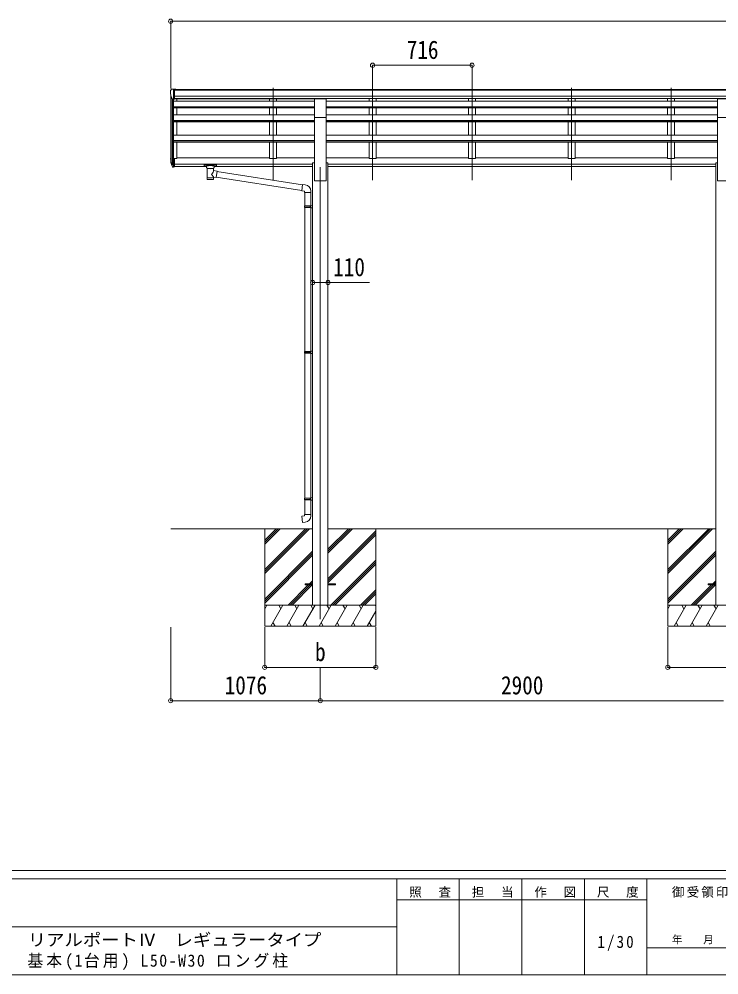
# Model space of a CAD drawing. Units: millimetres at full size, sheet at 1:30. Extents: x -8385 to 8479, y -5853 to 5787.
# Drawn here: x 31 to 5065, y -5853 to 1018 of the extents above; entities that cross this region are included whole.
import ezdxf
from ezdxf.enums import TextEntityAlignment as Align

# ---------------------------------------------------------------- set-up
doc = ezdxf.new("R2010")
doc.units = ezdxf.units.MM
doc.header["$LTSCALE"] = 30
doc.header["$PDMODE"] = 32
doc.header["$PDSIZE"] = 30
for name, color, linetype, lineweight in [('0-0_0', 7, 'Continuous', 9), ('0-1_本体', 4, 'Continuous', 9), ('0-2_部品', 7, 'Continuous', 9), ('0-8_PARTS2', 2, 'Continuous', 9), ('0-A_寸法', 6, 'Continuous', 9), ('F-0_240', 7, 'Continuous', 9)]:
    doc.layers.add(name, color=color, linetype=linetype, lineweight=lineweight)
doc.styles.add('ＭＳ ゴシック', font='')
doc.styles.get('ＭＳ ゴシック').set_extended_font_data('MS Gothic')

msp = doc.modelspace()

# ---------------------------------------------------------------- linework, layer by layer
at = {"layer": '0-0_0'}
for p, q in [((1121.72, -2645.47), (2142.72, -2645.47)), ((1797.72, -2645.47), (1797.72, -3345.47)), ((1797.72, -2939.65), (2091.9, -2645.47)), ((1797.72, -2953.79), (2106.04, -2645.47)), ((1797.72, -2967.93), (2120.18, -2645.47)), ((1797.72, -2755.8), (1908.05, -2645.47)), ((1797.72, -2741.66), (1893.91, -2645.47)), ((1797.72, -2727.52), (1879.76, -2645.47)), ((2252.72, -2793.02), (2400.26, -2645.47)), ((2252.72, -2821.3), (2428.55, -2645.47)), ((2252.72, -2807.16), (2414.41, -2645.47)), ((2252.72, -2645.47), (5042.72, -2645.47)), ((2252.72, -3005.15), (2597.72, -2660.15)), ((2252.72, -3019.29), (2597.72, -2674.29)), ((2597.72, -2645.47), (2597.72, -3345.47)), ((4697.72, -2645.47), (4697.72, -3345.47)), ((4697.72, -2939.65), (4991.9, -2645.47)), ((4697.72, -2953.79), (5006.04, -2645.47)), ((4697.72, -2967.93), (5020.18, -2645.47)), ((4697.72, -2755.8), (4808.05, -2645.47)), ((4697.72, -2741.66), (4793.91, -2645.47)), ((4697.72, -2727.52), (4779.76, -2645.47)), ((2252.72, -3033.43), (2597.72, -2688.44)), ((1797.72, -3151.78), (2142.72, -2806.78)), ((4697.72, -3151.78), (5042.72, -2806.78)), ((1797.72, -3165.92), (2142.72, -2820.93)), ((1797.72, -3180.07), (2142.72, -2835.07)), ((2274.53, -3195.47), (2597.72, -2872.28)), ((4697.72, -3165.92), (5042.72, -2820.93)), ((4697.72, -3180.07), (5042.72, -2835.07)), ((2288.67, -3195.47), (2597.72, -2886.43)), ((2302.81, -3195.47), (2597.72, -2900.57)), ((2120.66, -3040.97), (2142.72, -3018.91)), ((5020.66, -3040.97), (5042.72, -3018.91)), ((1966.16, -3195.47), (2111.66, -3049.97)), ((1980.3, -3195.47), (2125.8, -3049.97)), ((1994.44, -3195.47), (2139.94, -3049.97)), ((2134.8, -3040.97), (2142.72, -3033.06)), ((2486.66, -3195.47), (2597.72, -3084.41)), ((4866.16, -3195.47), (5011.66, -3049.97)), ((4880.3, -3195.47), (5025.8, -3049.97)), ((4894.44, -3195.47), (5039.94, -3049.97)), ((5034.8, -3040.97), (5042.72, -3033.06)), ((2500.8, -3195.47), (2597.72, -3098.56)), ((2514.94, -3195.47), (2597.72, -3112.7)), ((2597.72, -3195.47), (1797.72, -3195.47)), ((1797.72, -3222.98), (1813.6, -3195.47)), ((1842.46, -3345.47), (1929.07, -3195.47)), ((1914.07, -3221.45), (1899.07, -3195.47)), ((1957.93, -3345.47), (2044.54, -3195.47)), ((2029.54, -3221.45), (2014.53, -3195.47)), ((2073.4, -3345.47), (2160.01, -3195.47)), ((2145.01, -3221.45), (2130, -3195.47)), ((2188.87, -3345.47), (2275.48, -3195.47)), ((2260.48, -3221.45), (2245.47, -3195.47)), ((2304.34, -3345.47), (2390.95, -3195.47)), ((2375.95, -3221.45), (2360.95, -3195.47)), ((2419.81, -3345.47), (2506.42, -3195.47)), ((2476.42, -3195.47), (2491.42, -3221.45)), ((2591.89, -3195.47), (2597.72, -3205.57)), ((5497.72, -3195.47), (4697.72, -3195.47)), ((4697.72, -3222.98), (4713.6, -3195.47)), ((4742.46, -3345.47), (4829.07, -3195.47)), ((4814.07, -3221.45), (4799.07, -3195.47)), ((4857.93, -3345.47), (4944.54, -3195.47)), ((4929.54, -3221.45), (4914.53, -3195.47)), ((4973.4, -3345.47), (5060.01, -3195.47)), ((5045.01, -3221.45), (5030, -3195.47)), ((2535.28, -3345.47), (2597.72, -3237.33)), ((1797.72, -3345.47), (2597.72, -3345.47)), ((1857.46, -3319.49), (1872.46, -3345.47)), ((1972.93, -3319.49), (1987.93, -3345.47)), ((2088.4, -3319.49), (2103.4, -3345.47)), ((2203.87, -3319.49), (2218.87, -3345.47)), ((2319.34, -3319.49), (2334.34, -3345.47)), ((2434.81, -3319.49), (2449.81, -3345.47)), ((2550.28, -3319.49), (2565.28, -3345.47)), ((4697.72, -3345.47), (5497.72, -3345.47)), ((4757.46, -3319.49), (4772.46, -3345.47)), ((4872.93, -3319.49), (4887.93, -3345.47)), ((4988.4, -3319.49), (5003.4, -3345.47))]:
    msp.add_line(p, q, dxfattribs=at)
at = {"layer": '0-1_本体'}
for p, q in [((1148.22, 512.95), (6147.22, 512.95)), ((1148.22, 507.59), (6147.22, 507.59)), ((1121.72, 13.8), (1121.72, 476.2)), ((1126, 457.4), (1126, -10.47)), ((1135.72, 442.05), (1135.72, -28.47)), ((1141.72, 442.57), (1141.72, 15.97)), ((2155.22, 428.17), (1141.72, 428.17)), ((1148.22, 464.08), (6147.22, 464.07)), ((1148.22, 446.41), (6147.22, 446.41)), ((2155.22, 444.03), (1148.22, 444.03)), ((1166.72, 428.17), (1166.72, 444.03)), ((1832.72, 443.95), (1832.72, 428.17)), ((1882.72, 443.95), (1882.72, 428.17)), ((5055.22, 428.17), (2240.22, 428.17)), ((2548.72, 443.95), (2548.72, 428.17)), ((2598.72, 443.95), (2598.72, 428.17)), ((3264.72, 443.95), (3264.72, 428.17)), ((3314.72, 443.95), (3314.72, 428.17)), ((3980.72, 443.95), (3980.72, 428.17)), ((4030.72, 443.95), (4030.72, 428.17)), ((4696.72, 443.95), (4696.72, 428.17)), ((4746.72, 443.95), (4746.72, 428.17)), ((1141.72, 386.48), (2155.22, 386.48)), ((1141.72, 384.79), (2155.22, 384.79)), ((1141.72, 380.38), (2155.22, 380.38)), ((1166.72, 329.39), (1166.72, 380.38)), ((1166.72, 374.2), (1166.72, 379.97)), ((1832.72, 380.38), (1832.72, 329.4)), ((1882.72, 380.38), (1882.72, 329.4)), ((2240.22, 386.48), (5055.22, 386.48)), ((2240.22, 384.79), (5055.22, 384.79)), ((2240.22, 380.38), (5055.22, 380.38)), ((2548.72, 380.38), (2548.72, 329.4)), ((2598.72, 380.38), (2598.72, 329.4)), ((3264.72, 380.38), (3264.72, 329.4)), ((3314.72, 380.38), (3314.72, 329.4)), ((3980.72, 380.38), (3980.72, 329.4)), ((4030.72, 380.38), (4030.72, 329.4)), ((4696.72, 380.38), (4696.72, 329.4)), ((4746.72, 380.38), (4746.72, 329.4)), ((1141.72, 329.39), (2155.22, 329.39)), ((1141.72, 288.74), (2155.22, 288.74)), ((1141.72, 287.05), (2155.22, 287.05)), ((1141.88, 280.33), (2155.22, 280.33)), ((1166.72, 183.25), (1166.72, 279.93)), ((1832.72, 280.35), (1832.72, 183.66)), ((1882.72, 280.35), (1882.72, 183.66)), ((2155.22, -145.47), (2155.22, 310.17)), ((2240.22, 329.39), (5055.22, 329.39)), ((2240.22, -145.47), (2240.22, 310.17)), ((2240.22, 288.74), (5055.22, 288.74)), ((2240.22, 287.05), (5055.22, 287.05)), ((2240.22, 280.33), (5055.22, 280.33)), ((2548.72, 280.35), (2548.72, 183.66)), ((2598.72, 280.35), (2598.72, 183.66)), ((3264.72, 280.35), (3264.72, 183.66)), ((3314.72, 280.35), (3314.72, 183.66)), ((3980.72, 280.35), (3980.72, 183.66)), ((4030.72, 280.35), (4030.72, 183.66)), ((4696.72, 280.35), (4696.72, 183.66)), ((4746.72, 280.35), (4746.72, 183.66)), ((5055.22, -145.47), (5055.22, 310.17)), ((1141.72, 183.66), (2155.22, 183.66)), ((2155.22, 144.19), (1141.72, 144.19)), ((2155.22, 142.51), (1141.72, 142.51)), ((2240.22, 183.66), (5055.22, 183.66)), ((5055.22, 144.19), (2240.22, 144.19)), ((5055.22, 142.51), (2240.22, 142.51)), ((2155.22, 133.47), (1141.72, 133.47)), ((1166.72, 15.14), (1166.72, 133.06)), ((1832.72, 133.47), (1832.72, 15.55)), ((1882.72, 133.47), (1882.72, 15.55)), ((5055.22, 133.47), (2240.22, 133.47)), ((2548.72, 133.47), (2548.72, 15.55)), ((2598.72, 133.47), (2598.72, 15.55)), ((3264.72, 133.47), (3264.72, 15.55)), ((3314.72, 133.47), (3314.72, 15.55)), ((3980.72, 133.47), (3980.72, 15.55)), ((4030.72, 133.47), (4030.72, 15.55)), ((4696.72, 133.47), (4696.72, 15.55)), ((4746.72, 133.47), (4746.72, 15.55)), ((1148.22, 15.14), (1166.72, 15.14)), ((1166.72, 20.35), (1832.72, 20.35)), ((1832.72, 15.55), (1882.72, 15.55)), ((1882.72, 20.35), (2155.22, 20.35)), ((2240.22, 20.35), (2548.72, 20.35)), ((2548.72, 15.55), (2598.72, 15.55)), ((2598.72, 20.35), (3264.72, 20.35)), ((3264.72, 15.55), (3314.72, 15.55)), ((3314.72, 20.35), (3980.72, 20.35)), ((3980.72, 15.55), (4030.72, 15.55)), ((4030.72, 20.35), (4696.72, 20.35)), ((4696.72, 15.55), (4746.72, 15.55)), ((4746.72, 20.35), (5055.22, 20.35)), ((1148.22, -23.95), (2142.72, -23.95)), ((1148.22, -25.33), (2142.72, -25.33)), ((1148.22, -42.51), (1379.72, -42.51)), ((1433.72, -42.51), (2142.72, -42.51)), ((2142.72, -15.47), (2155.22, -15.47)), ((2142.72, -15.47), (2142.72, -3195.46)), ((2240.22, -15.47), (2252.72, -15.47)), ((2252.72, -15.47), (2252.72, -3195.46)), ((2252.72, -23.95), (5042.72, -23.95)), ((2252.72, -25.33), (5042.72, -25.33)), ((2252.72, -42.51), (5042.72, -42.51)), ((5042.72, -15.47), (5055.22, -15.47)), ((5042.72, -15.47), (5042.72, -3195.46)), ((2155.22, -145.47), (2240.22, -145.47)), ((5055.22, -145.47), (5140.22, -145.47))]:
    msp.add_line(p, q, dxfattribs=at)
at = {"layer": '0-2_部品'}
for p, q in [((1119.72, 505.18), (1119.72, 504.56)), ((1126.63, 513.99), (1122.56, 508.18)), ((1129.72, 514.56), (1127.39, 514.41)), ((1129.72, 514.56), (1148.22, 514.56)), ((1141.72, 441.57), (1141.72, 514.56)), ((1148.22, 514.56), (1158.22, 514.47)), ((1148.22, 442.57), (1148.22, 514.56)), ((1158.22, 512.95), (1158.22, 514.47)), ((1134.09, 443.38), (1124.82, 459.45)), ((1141.72, 441.57), (1136.51, 441.89)), ((1148.22, 442.57), (1141.72, 442.57)), ((2155.22, 444.32), (2240.22, 444.32)), ((2155.22, 310.17), (2155.22, 444.32)), ((2240.22, 310.17), (2240.22, 444.32)), ((5055.22, 444.32), (5140.22, 444.32)), ((5055.22, 310.17), (5055.22, 444.32)), ((2155.22, 310.17), (2240.22, 310.17)), ((5055.22, 310.17), (5140.22, 310.17)), ((1141.72, 15.97), (1141.72, -45.91)), ((1148.22, 15.97), (1141.72, 15.97)), ((1148.22, 15.97), (1148.22, -45.09)), ((1124.11, -10.07), (1134.27, -29.24)), ((1135.28, -27.99), (1125.53, -9.58)), ((1126.7, -26.93), (1134.27, -44.41)), ((1141.72, -28.74), (1136.58, -28.74)), ((1141.72, -30.74), (1136.87, -30.74)), ((1141.72, -45.91), (1136.87, -45.91)), ((1148.22, -22.34), (1141.72, -22.34)), ((1148.22, -27.74), (1141.72, -27.74)), ((1148.22, -45.09), (1141.72, -45.09)), ((1363.22, -30.81), (1363.22, -41.57)), ((1363.22, -31), (1363.22, -32.54)), ((1365.22, -30.14), (1448.22, -30.14)), ((1365.22, -32.32), (1448.22, -32.32)), ((1365.22, -42.23), (1379.72, -42.23)), ((1379.72, -49.04), (1379.72, -38.76)), ((1383.82, -53.54), (1383.8, -133.83)), ((1429.62, -71.11), (1429.62, -53.53)), ((1433.72, -49.04), (1433.72, -38.76)), ((1433.72, -42.23), (1448.22, -42.23)), ((1450.22, -30.81), (1450.22, -41.57)), ((1454.84, -75.02), (1429.62, -71.11)), ((1429.63, -133.83), (1429.62, -117.2)), ((1429.62, -117.45), (1447.82, -120.28)), ((1454.84, -75.02), (1447.82, -120.28)), ((2065.09, -214.26), (1448.09, -118.54)), ((2068.76, -172.32), (1454.53, -77.03)), ((2089.64, -173.64), (2068.8, -171.82)), ((2084.72, -229.39), (2130.72, -229.39)), ((2086.72, -229.39), (2086.72, -323.38)), ((2128.72, -229.39), (2128.72, -320.82)), ((2130.72, -229.39), (2130.72, -218.47)), ((2084.72, -325.38), (2085.72, -323.38)), ((2084.72, -325.38), (2128.72, -325.38)), ((2084.72, -325.38), (2084.72, -333.38)), ((2084.72, -333.38), (2128.72, -333.38)), ((2084.72, -333.38), (2085.72, -335.38)), ((2085.72, -323.38), (2128.72, -323.38)), ((2085.72, -335.38), (2128.72, -335.38)), ((2086.72, -335.38), (2086.72, -1371.16)), ((2124.24, -325.38), (2123.81, -323.38)), ((2126.72, -320.88), (2142.72, -320.41)), ((2126.72, -322.88), (2126.72, -320.88)), ((2126.72, -322.88), (2128.72, -322.88)), ((2126.72, -337.88), (2126.72, -335.88)), ((2126.72, -337.88), (2142.72, -338.35)), ((2128.72, -337.94), (2128.72, -1368.6)), ((2142.72, -320.41), (2142.72, -338.35)), ((2084.72, -1373.16), (2085.72, -1371.16)), ((2084.72, -1373.16), (2128.72, -1373.16)), ((2084.72, -1373.16), (2084.72, -1381.16)), ((2085.72, -1371.16), (2128.72, -1371.16)), ((2124.24, -1373.16), (2123.81, -1371.16)), ((2126.72, -1368.66), (2142.72, -1368.19)), ((2126.72, -1370.66), (2126.72, -1368.66)), ((2126.72, -1370.66), (2128.72, -1370.66)), ((2142.72, -1368.19), (2142.72, -1386.13)), ((2084.72, -1381.16), (2128.72, -1381.16)), ((2084.72, -1381.16), (2085.72, -1383.16)), ((2085.72, -1383.16), (2128.72, -1383.16)), ((2086.72, -1383.16), (2086.72, -2424.73)), ((2126.72, -1385.66), (2126.72, -1383.66)), ((2126.72, -1385.66), (2142.72, -1386.13)), ((2128.72, -1385.72), (2128.72, -2422.17)), ((2084.72, -2426.73), (2085.72, -2424.73)), ((2084.72, -2426.73), (2128.72, -2426.73)), ((2084.72, -2426.73), (2084.72, -2434.73)), ((2084.72, -2434.73), (2128.72, -2434.73)), ((2084.72, -2434.73), (2085.72, -2436.73)), ((2085.72, -2424.73), (2128.72, -2424.73)), ((2085.72, -2436.73), (2128.72, -2436.73)), ((2086.72, -2436.73), (2086.72, -2542.87)), ((2124.24, -2426.73), (2123.81, -2424.73)), ((2126.72, -2422.23), (2142.72, -2421.76)), ((2126.72, -2424.23), (2126.72, -2422.23)), ((2126.72, -2424.23), (2128.72, -2424.23)), ((2126.72, -2439.23), (2126.72, -2437.23)), ((2126.72, -2439.23), (2142.72, -2439.7)), ((2128.72, -2439.29), (2128.72, -2542.87)), ((2142.72, -2421.76), (2142.72, -2439.7)), ((2084.72, -2542.87), (2130.72, -2542.87)), ((2084.72, -2552.87), (2084.72, -2542.87)), ((2130.72, -2542.87), (2130.72, -2553.79))]:
    msp.add_line(p, q, dxfattribs=at)
at = {"layer": '0-2_部品', "color": 4}
for p, q in [((2087.92, -3040.97), (2087.92, -3049.97)), ((2142.72, -3040.97), (2087.92, -3040.97)), ((2142.72, -3049.97), (2087.92, -3049.97)), ((2307.52, -3040.97), (2252.72, -3040.97)), ((4987.92, -3040.97), (4987.92, -3049.97)), ((5042.72, -3040.97), (4987.92, -3040.97)), ((5042.72, -3049.97), (4987.92, -3049.97))]:
    msp.add_line(p, q, dxfattribs=at)
at = {"layer": '0-2_部品'}
for points in [[(1363.22, -30.81), (1363.26, -30.61), (1363.34, -30.47), (1363.44, -30.38), (1363.54, -30.32), (1363.66, -30.27), (1363.95, -30.21), (1364.44, -30.16), (1364.98, -30.14), (1365.22, -30.14)], [(1363.22, -41.57), (1363.26, -41.76), (1363.34, -41.9), (1363.44, -41.99), (1363.54, -42.05), (1363.66, -42.1), (1363.95, -42.16), (1364.44, -42.21), (1364.98, -42.23), (1365.22, -42.23)], [(1379.76, -48.98), (1379.73, -49.34), (1379.98, -50.29), (1380.5, -51.18), (1381.3, -52.02), (1382.42, -52.81), (1383.82, -53.54)], [(1429.62, -53.53), (1429.85, -53.43), (1431.21, -52.7), (1432.32, -51.85), (1433.08, -50.98), (1433.54, -50.09), (1433.71, -49.2)], [(1448.22, -30.14), (1448.57, -30.15), (1449.1, -30.17), (1449.55, -30.22), (1449.85, -30.3), (1450.02, -30.4), (1450.14, -30.54), (1450.21, -30.72), (1450.22, -30.81)], [(1448.22, -42.23), (1448.57, -42.23), (1449.1, -42.2), (1449.55, -42.15), (1449.85, -42.07), (1450.02, -41.97), (1450.14, -41.83), (1450.21, -41.66), (1450.22, -41.57)], [(2068.8, -171.82), (2064.79, -217.65), (2084.72, -219.39), (2084.72, -229.39)], [(2124.24, -325.38), (2124.24, -333.38), (2123.81, -335.38)], [(2126.72, -335.88), (2128.72, -335.88), (2128.72, -322.88)], [(2124.24, -1373.16), (2124.24, -1381.16), (2123.81, -1383.16)], [(2126.72, -1383.66), (2128.72, -1383.66), (2128.72, -1370.66)], [(2124.24, -2426.73), (2124.24, -2434.73), (2123.81, -2436.73)], [(2126.72, -2437.23), (2128.72, -2437.23), (2128.72, -2424.23)], [(2089.64, -2598.62), (2068.8, -2600.44), (2064.79, -2554.61), (2084.72, -2552.87)]]:
    msp.add_lwpolyline(points, dxfattribs=at)
at = {"layer": '0-2_部品', "color": 4}
msp.add_lwpolyline([(2307.52, -3040.97), (2307.52, -3049.97), (2252.72, -3049.97)], dxfattribs=at)
at = {"layer": '0-2_部品'}
for centre, radius, start, end in [((1122.72, 505.18), 3, 93, 180), ((1321.72, 504.56), 202, 180, 192.90261), ((1127.45, 513.41), 1, 93.5, 145), ((1136.69, 444.88), 3, 210, 266.5), ((1210.38, 12.1), 89.07, 174.49576, 194.41188), ((1209.67, 16.38), 88.05, 177.22392, 197.21071), ((1254.94, 9.15), 133.22, 183.27987, 195.71302), ((1136.87, -27.74), 3, 210, 270), ((1136.87, -42.91), 3, 210, 270), ((1136.58, -27.24), 1.5, 210, 270), ((2085.72, -218.47), 45, 0, 85), ((2085.72, -2553.79), 45, 275, 0)]:
    msp.add_arc(centre, radius, start, end, dxfattribs=at)
for centre, major_axis, ratio, start_param, end_param in [((1365.22, -32.54), (2, 0), 0.109601, 1.5707963, 3.1415927), ((1406.72, -38.76), (27, 0), 0.122176, 6.2831853, 9.424778), ((1406.73, -53.99), (-22.91, 0.42), 0.072511, 0.0008029, 1.5715993), ((1406.73, -55.61), (-22.91, 0.42), 0.072511, 0.0008029, 1.5715993), ((1406.71, -53.99), (22.92, 0.42), 0.07247, 4.71158, 6.2823764), ((1406.71, -55.61), (22.92, 0.42), 0.07247, 4.71158, 6.2823764), ((1417.72, -49.04), (16, 0), 0.361356, 6.2636979, 6.2831853), ((1448.22, -32.54), (2, 0), 0.109601, 0, 1.5707963), ((1406.72, -133.83), (22.92, 0), 0.101955, 3.1415499, 6.2833984), ((1406.72, -121.39), (22.91, 0), 0.122865, 3.1415927, 6.2831853), ((1406.72, -97.65), (-22.81, -26.62), 0.234429, 1.6855472, 3.1268519), ((1409.27, -95.01), (20.32, -22.25), 0.045535, 0.0389954, 1.3075346)]:
    msp.add_ellipse(centre, major_axis=major_axis, ratio=ratio, start_param=start_param, end_param=end_param, dxfattribs=at)
at = {"layer": '0-8_PARTS2'}
for p, q in [((1857.72, -139.27), (1857.72, 523.26)), ((2573.72, -139.27), (2573.72, 523.26)), ((3289.72, -139.27), (3289.72, 523.26)), ((4005.72, -139.27), (4005.72, 523.26)), ((4721.72, -139.27), (4721.72, 523.26)), ((2197.72, -45.47), (2197.72, -3295.47))]:
    msp.add_line(p, q, dxfattribs=at)
at = {"layer": '0-A_寸法'}
for p, q in [((1121.72, 1002.89), (6173.72, 1002.89)), ((1121.72, 1002.89), (1121.72, 518.71)), ((2573.72, 686.27), (3289.72, 686.27)), ((2573.72, 686.27), (2573.72, 518.71)), ((3289.72, 686.27), (3289.72, 518.71)), ((2142.72, -875.65), (2252.72, -875.65)), ((2252.72, -875.65), (2552.72, -875.65)), ((1121.72, -3881.84), (1121.72, -3352.89)), ((1797.72, -3641.86), (1797.72, -3352.89)), ((2597.72, -3641.86), (2597.72, -3352.89)), ((4697.72, -3641.86), (4697.72, -3352.89)), ((1797.72, -3641.86), (2597.72, -3641.86)), ((2197.72, -3881.84), (2197.72, -3641.86)), ((4697.72, -3641.86), (5497.72, -3641.86)), ((1121.72, -3881.84), (2197.72, -3881.84)), ((2197.72, -3881.84), (5097.72, -3881.84))]:
    msp.add_line(p, q, dxfattribs=at)
for p in [(1121.72, 1002.89), (2573.72, 686.27), (3289.72, 686.27), (2142.72, -875.65), (2252.72, -875.65), (1797.72, -3641.86), (2597.72, -3641.86), (4697.72, -3641.86), (1121.72, -3881.84), (2197.72, -3881.84)]:
    msp.add_point(p, dxfattribs=at)
at = {"layer": 'F-0_240', "color": 5}
for p, q in [((-8385.45, -5102.66), (8054.55, -5102.66)), ((-8385.45, -5162.66), (5387.79, -5162.66)), ((2747.79, -5162.66), (2747.79, -5852.66)), ((3197.79, -5162.66), (3197.79, -5852.66)), ((3647.79, -5162.66), (3647.79, -5852.66)), ((4097.79, -5162.66), (4097.79, -5852.66)), ((4547.79, -5162.66), (4547.79, -5852.66)), ((2747.79, -5312.66), (4547.79, -5312.66)), ((-3402.21, -5507.66), (2747.79, -5507.66)), ((4547.79, -5657.66), (5387.79, -5657.66)), ((-8385.45, -5852.66), (8054.55, -5852.66))]:
    msp.add_line(p, q, dxfattribs=at)

# ---------------------------------------------------------------- texts
at = {"layer": '0-A_寸法', "color": 7, "style": 'ＭＳ ゴシック', "width": 0.85}
for s, p in [('716', (2819.22, 692.27)), ('110', (2290.22, -869.65)), ('b', (2160.22, -3636.86)), ('1076', (1509.72, -3875.84)), ('2900', (3497.72, -3875.84))]:
    msp.add_text(s, height=132, dxfattribs=at).set_placement(p, align=Align.BOTTOM_LEFT)
at = {"layer": 'F-0_240', "style": 'ＭＳ ゴシック', "width": 1.1}
msp.add_text('リアルポートⅣ\u3000レギュラータイプ', height=87.98, dxfattribs=at).set_placement((93.72, -5671.05), align=Align.BOTTOM_LEFT)
at = {"layer": 'F-0_240', "style": 'ＭＳ ゴシック'}
msp.add_text('年\u3000\u3000月\u3000\u3000日', height=54.99, dxfattribs=at).set_placement((4727.79, -5642.66), align=Align.BOTTOM_LEFT)
at = {"layer": 'F-0_240', "attachment_point": 7, "style": 'ＭＳ ゴシック'}
for s, insert, char_height in [('\\T1.17;照\u3000査', (2837.79, -5297.66), 65.98), ('\\T1.17;担\u3000当', (3287.79, -5297.66), 65.98), ('\\T1.17;作\u3000図', (3737.79, -5297.66), 65.98), ('\\T1.17;尺\u3000度', (4187.79, -5297.66), 65.98), ('\\T1.17;御受領印', (4727.79, -5297.66), 65.98), ('\\T1.28;\\W0.9;1/30', (4191.54, -5680.16), 87.98), ('\\T1.19;\\W0.95;基本(1台用)\\~L50-W30\\~ロング柱', (90.66, -5817.05), 87.98)]:
    msp.add_mtext(s, dxfattribs=dict(at, insert=insert, char_height=char_height))

doc.saveas('drawing.dxf')
